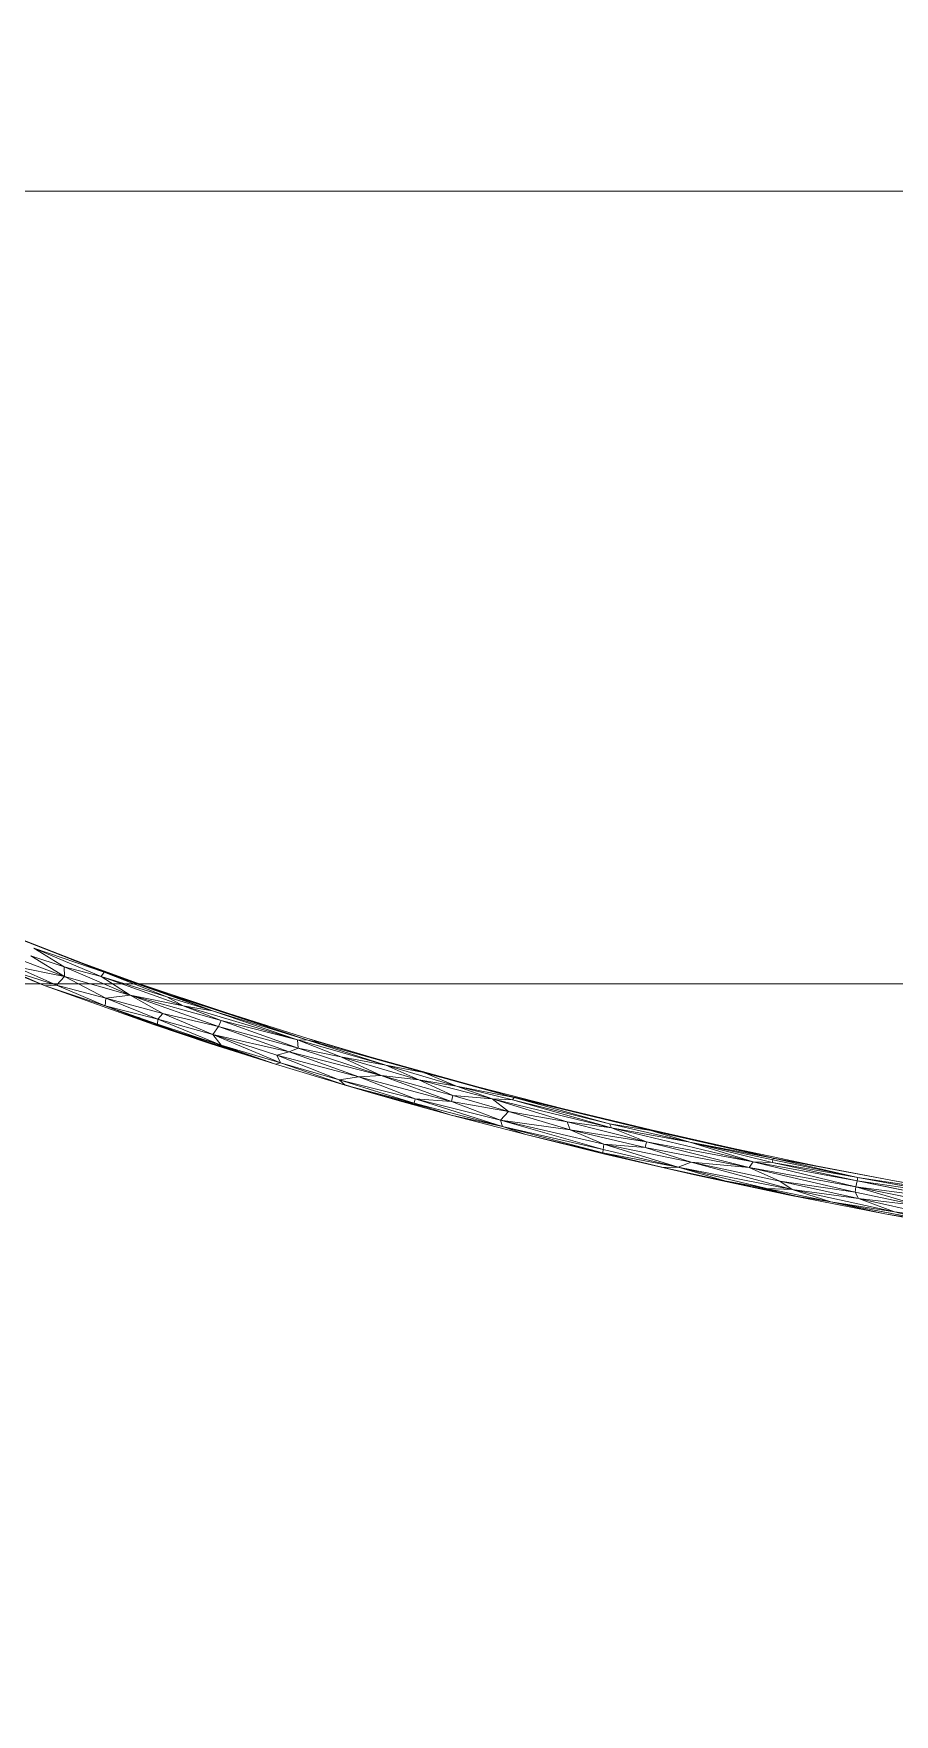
# Model space of a CAD drawing. Header units: inches. Extents: x -1767 to 184, y -1065 to 157.
# Drawn here: x -795.11 to -788.59, y -221.53 to -208.8 of the extents above; entities that cross this region are included whole.
import ezdxf

# ---------------------------------------------------------------- set-up
doc = ezdxf.new("R2010")
doc.units = ezdxf.units.IN
doc.header["$MEASUREMENT"] = 0
for name, color, linetype, lineweight in [('A-DETL-GENF', 92, 'Continuous', 9), ('E-LITE-EQPM', 33, 'Continuous', 9), ('G-IMPT', 8, 'Continuous', 9)]:
    doc.layers.add(name, color=color, linetype=linetype, lineweight=lineweight)

# ---------------------------------------------------------------- blocks, each defined once
blk = doc.blocks.new('flos_pendant16 - flos_pendant - 3D View - _3D__dwg_FLOS_AIM_Pendant_Lamps_dwg-2425-_3D_-V18-FIRST FLOOR')
at = {"layer": 'G-IMPT'}
for p, q in [((29.244, -8.278), (27.914, -7.907)), ((29.682, -8.592), (28.076, -8.069)), ((29.071, -8.295), (28.076, -8.069)), ((28.076, -8.069), (29.682, -8.592)), ((29.709, -8.803), (28.194, -8.344)), ((30.179, -8.581), (28.431, -8.066)), ((29.244, -8.278), (28.431, -8.066)), ((29.071, -8.295), (28.431, -8.066)), ((29.734, -8.71), (28.604, -8.358)), ((29.682, -8.592), (28.604, -8.358)), ((29.709, -8.803), (28.604, -8.358)), ((29.734, -8.71), (28.604, -8.358)), ((28.604, -8.358), (29.682, -8.592)), ((30.839, -8.864), (29.071, -8.295)), ((29.682, -8.592), (29.071, -8.295)), ((30.179, -8.581), (29.071, -8.295)), ((30.839, -8.864), (29.071, -8.295)), ((29.682, -8.592), (29.071, -8.295)), ((30.924, -8.776), (29.244, -8.278)), ((30.179, -8.581), (29.244, -8.278)), ((27.757, -8.49), (29.079, -8.861)), ((27.757, -8.49), (29.079, -8.861)), ((31.122, -9.447), (27.944, -8.534)), ((29.66, -8.965), (27.944, -8.534)), ((27.944, -8.534), (31.122, -9.447)), ((29.66, -8.965), (28.145, -8.534)), ((29.679, -8.905), (28.145, -8.534)), ((28.145, -8.534), (29.679, -8.905)), ((29.679, -8.905), (28.167, -8.449)), ((29.709, -8.803), (28.167, -8.449)), ((29.709, -8.803), (28.167, -8.449)), ((30.839, -8.864), (29.682, -8.592)), ((31.045, -9.031), (29.682, -8.592)), ((29.734, -8.71), (29.682, -8.592)), ((30.839, -8.864), (30.179, -8.581)), ((31.287, -8.922), (30.179, -8.581)), ((30.924, -8.776), (30.179, -8.581)), ((30.179, -8.581), (31.287, -8.922)), ((30.38, -9.243), (29.079, -8.861)), ((29.079, -8.861), (30.38, -9.243)), ((29.66, -8.965), (29.679, -8.905)), ((29.679, -8.905), (29.709, -8.803)), ((31.15, -9.375), (29.679, -8.905)), ((31.485, -9.416), (29.679, -8.905)), ((29.734, -8.71), (29.709, -8.803)), ((29.709, -8.803), (29.734, -8.71)), ((31.565, -9.323), (29.709, -8.803)), ((31.485, -9.416), (29.709, -8.803)), ((31.565, -9.323), (29.709, -8.803)), ((29.709, -8.803), (31.485, -9.416)), ((31.045, -9.031), (29.734, -8.71)), ((29.734, -8.71), (31.565, -9.323)), ((32.544, -9.287), (30.735, -8.721)), ((31.522, -8.988), (30.803, -8.744)), ((30.803, -8.744), (31.522, -8.988)), ((30.828, -8.751), (32.016, -9.129)), ((32.016, -9.129), (30.828, -8.751)), ((32.818, -9.449), (30.839, -8.864)), ((30.839, -8.864), (31.287, -8.922)), ((30.839, -8.864), (31.045, -9.031)), ((30.839, -8.864), (32.582, -9.518)), ((32.544, -9.287), (30.924, -8.776)), ((32.016, -9.128), (30.924, -8.776)), ((31.287, -8.922), (30.924, -8.776)), ((30.924, -8.776), (31.287, -8.922)), ((30.924, -8.776), (32.544, -9.287)), ((32.818, -9.449), (31.287, -8.922)), ((32.016, -9.128), (31.287, -8.922)), ((31.122, -9.447), (29.66, -8.965)), ((31.133, -9.419), (29.66, -8.965)), ((29.66, -8.965), (31.15, -9.375)), ((31.133, -9.419), (29.66, -8.965)), ((31.122, -9.447), (29.66, -8.965)), ((30.009, -9.127), (30.38, -9.243)), ((30.38, -9.243), (31.831, -9.694)), ((31.111, -9.444), (30.38, -9.243)), ((31.122, -9.447), (30.38, -9.243)), ((31.045, -9.031), (32.582, -9.518)), ((31.045, -9.031), (31.565, -9.323)), ((31.045, -9.031), (32.582, -9.518)), ((33.082, -9.471), (32.016, -9.128)), ((32.818, -9.449), (32.016, -9.128)), ((32.016, -9.128), (32.544, -9.287)), ((32.016, -9.128), (33.082, -9.471)), ((31.122, -9.447), (31.133, -9.419)), ((33.242, -10.145), (31.122, -9.447)), ((31.122, -9.447), (32.568, -9.876)), ((31.122, -9.447), (31.831, -9.694)), ((31.122, -9.448), (31.831, -9.694)), ((31.133, -9.419), (31.15, -9.375)), ((32.568, -9.876), (31.133, -9.419)), ((32.568, -9.876), (31.133, -9.419)), ((32.568, -9.876), (31.15, -9.375)), ((31.15, -9.375), (31.485, -9.416)), ((31.485, -9.416), (31.15, -9.375)), ((31.15, -9.375), (32.568, -9.876)), ((31.565, -9.323), (31.485, -9.416)), ((32.568, -9.876), (31.485, -9.416)), ((33.932, -10.26), (31.485, -9.416)), ((31.485, -9.416), (33.335, -9.955)), ((32.582, -9.518), (31.565, -9.323)), ((31.565, -9.323), (33.335, -9.955)), ((31.565, -9.323), (33.371, -9.854)), ((32.582, -9.518), (31.565, -9.323)), ((31.565, -9.323), (33.371, -9.854)), ((32.544, -9.287), (34.119, -9.812)), ((33.082, -9.471), (32.544, -9.287)), ((33.082, -9.472), (32.544, -9.287)), ((33.082, -9.471), (32.544, -9.287)), ((32.818, -9.449), (32.582, -9.518)), ((32.582, -9.518), (33.371, -9.854)), ((32.582, -9.518), (34.097, -9.983)), ((33.082, -9.471), (32.818, -9.449)), ((32.818, -9.449), (34.097, -9.983)), ((32.818, -9.449), (34.116, -9.892)), ((32.818, -9.449), (34.124, -9.832)), ((33.082, -9.471), (34.124, -9.832)), ((33.082, -9.471), (34.119, -9.812)), ((34.124, -9.832), (33.082, -9.471)), ((31.831, -9.694), (33.234, -10.156)), ((32.134, -9.78), (31.831, -9.694)), ((33.242, -10.145), (31.831, -9.694)), ((34.116, -9.892), (34.124, -9.832)), ((35.458, -10.285), (34.119, -9.812)), ((34.119, -9.812), (35.458, -10.285)), ((35.854, -10.467), (34.124, -9.832)), ((35.458, -10.285), (34.124, -9.832)), ((33.242, -10.145), (32.568, -9.876)), ((32.568, -9.876), (33.932, -10.26)), ((32.568, -9.876), (33.962, -10.335)), ((32.568, -9.876), (33.932, -10.26)), ((32.902, -10.033), (33.234, -10.156)), ((33.242, -10.145), (35.601, -10.961)), ((33.242, -10.145), (33.962, -10.335)), ((33.962, -10.335), (33.242, -10.145)), ((33.335, -9.955), (33.371, -9.854)), ((33.371, -9.854), (33.335, -9.955)), ((33.932, -10.26), (33.335, -9.955)), ((33.335, -9.955), (34.702, -10.442)), ((33.335, -9.955), (34.666, -10.296)), ((33.335, -9.955), (34.702, -10.442)), ((33.371, -9.854), (34.666, -10.296)), ((33.371, -9.854), (34.097, -9.983)), ((34.097, -9.983), (34.116, -9.892)), ((35.878, -10.585), (34.097, -9.983)), ((34.666, -10.296), (34.097, -9.983)), ((35.878, -10.585), (34.116, -9.892)), ((35.854, -10.467), (34.116, -9.892)), ((35.854, -10.467), (34.116, -9.892)), ((33.234, -10.156), (34.748, -10.676)), ((33.234, -10.156), (35.601, -10.961)), ((33.234, -10.156), (33.594, -10.267)), ((33.594, -10.267), (33.234, -10.156)), ((33.932, -10.26), (33.962, -10.335)), ((33.932, -10.26), (35.631, -10.923)), ((33.932, -10.26), (35.991, -10.975)), ((33.932, -10.26), (34.702, -10.442)), ((35.631, -10.923), (33.932, -10.26)), ((33.932, -10.26), (33.962, -10.335)), ((33.932, -10.26), (34.702, -10.442)), ((35.601, -10.961), (33.962, -10.335)), ((33.962, -10.335), (35.631, -10.923)), ((35.878, -10.585), (34.666, -10.296)), ((35.724, -10.722), (34.666, -10.296)), ((34.702, -10.442), (34.666, -10.296)), ((34.702, -10.442), (34.666, -10.296)), ((35.724, -10.722), (34.702, -10.442)), ((35.991, -10.975), (34.702, -10.442)), ((34.702, -10.442), (35.991, -10.975)), ((34.702, -10.442), (35.724, -10.722)), ((36.744, -10.755), (35.458, -10.285)), ((35.854, -10.467), (35.458, -10.285)), ((35.458, -10.285), (35.854, -10.467)), ((34.748, -10.676), (34.428, -10.556)), ((36.208, -11.203), (34.748, -10.676)), ((35.745, -11.016), (34.748, -10.676)), ((35.601, -10.961), (34.748, -10.676)), ((35.878, -10.585), (35.724, -10.722)), ((36.681, -11.099), (35.724, -10.722)), ((36.717, -10.997), (35.724, -10.722)), ((35.724, -10.722), (35.991, -10.975)), ((35.991, -10.975), (35.724, -10.722)), ((37.38, -11.027), (35.854, -10.467)), ((37.352, -11.102), (35.854, -10.467)), ((35.878, -10.585), (35.854, -10.467)), ((36.744, -10.755), (35.854, -10.467)), ((35.854, -10.467), (37.352, -11.102)), ((35.854, -10.467), (37.38, -11.027)), ((37.352, -11.102), (35.878, -10.585)), ((36.717, -10.997), (35.878, -10.585)), ((35.601, -10.961), (35.631, -10.923)), ((35.631, -10.923), (35.601, -10.961)), ((37.157, -11.555), (35.601, -10.961)), ((36.599, -11.261), (35.601, -10.961)), ((36.208, -11.203), (35.601, -10.961)), ((35.601, -10.961), (37.157, -11.555)), ((36.599, -11.261), (35.631, -10.923)), ((35.631, -10.923), (35.991, -10.975)), ((37.256, -11.437), (35.991, -10.975)), ((36.599, -11.261), (35.991, -10.975)), ((36.681, -11.099), (35.991, -10.975)), ((37.256, -11.437), (35.991, -10.975)), ((36.681, -11.099), (36.717, -10.997)), ((37.913, -11.572), (36.717, -10.997)), ((38.312, -11.591), (36.717, -10.997)), ((37.352, -11.102), (36.717, -10.997)), ((36.717, -10.997), (37.352, -11.102)), ((36.717, -10.997), (38.312, -11.591)), ((37.677, -11.113), (36.744, -10.755)), ((37.38, -11.027), (36.744, -10.755)), ((38.177, -11.311), (36.744, -10.755)), ((38.177, -11.311), (36.744, -10.755)), ((38.177, -11.311), (37.157, -10.932)), ((37.157, -10.932), (38.177, -11.311)), ((37.38, -11.027), (37.352, -11.102)), ((38.567, -11.465), (37.38, -11.027)), ((37.38, -11.027), (37.677, -11.113)), ((37.38, -11.027), (38.666, -11.572)), ((38.042, -11.907), (36.208, -11.203)), ((37.157, -11.555), (36.208, -11.203)), ((37.157, -11.552), (36.208, -11.203)), ((37.814, -11.748), (36.599, -11.261)), ((37.256, -11.437), (36.599, -11.261)), ((37.157, -11.555), (36.599, -11.261)), ((37.256, -11.437), (36.599, -11.261)), ((37.913, -11.572), (36.681, -11.099)), ((37.256, -11.437), (36.681, -11.099)), ((36.681, -11.099), (37.256, -11.437)), ((38.312, -11.591), (37.352, -11.102)), ((38.666, -11.572), (37.352, -11.102)), ((37.352, -11.102), (38.312, -11.591)), ((38.567, -11.465), (37.677, -11.113)), ((37.677, -11.113), (38.177, -11.311)), ((38.38, -11.396), (38.177, -11.311)), ((38.357, -11.387), (38.177, -11.311)), ((38.567, -11.469), (38.177, -11.311)), ((38.567, -11.465), (38.177, -11.311)), ((38.567, -11.469), (38.177, -11.311)), ((37.157, -11.555), (38.916, -12.256)), ((37.157, -11.555), (38.042, -11.907)), ((39.153, -12.325), (37.157, -11.555)), ((37.814, -11.748), (37.157, -11.555)), ((38.916, -12.256), (37.157, -11.555)), ((37.913, -11.572), (37.256, -11.437)), ((38.595, -11.97), (37.256, -11.437)), ((37.814, -11.748), (37.256, -11.437)), ((38.595, -11.97), (37.256, -11.437)), ((39.334, -12.201), (37.913, -11.572)), ((39.499, -12.149), (37.913, -11.572)), ((37.913, -11.572), (38.312, -11.591)), ((37.913, -11.572), (38.595, -11.97)), ((38.312, -11.591), (38.666, -11.572)), ((39.499, -12.149), (38.312, -11.591)), ((38.312, -11.591), (39.727, -12.108)), ((39.763, -11.954), (38.567, -11.465)), ((39.673, -11.97), (38.567, -11.465)), ((38.567, -11.465), (38.666, -11.572)), ((39.673, -11.97), (38.666, -11.572)), ((39.727, -12.108), (38.666, -11.572)), ((38.666, -11.572), (39.673, -11.97)), ((39.153, -12.325), (37.814, -11.748)), ((39.332, -12.347), (37.814, -11.748)), ((38.595, -11.97), (37.814, -11.748)), ((37.814, -11.748), (39.153, -12.325)), ((39.332, -12.347), (37.814, -11.748)), ((37.814, -11.748), (38.595, -11.97)), ((39.167, -12.358), (38.042, -11.907)), ((38.916, -12.256), (38.042, -11.907)), ((39.332, -12.347), (38.595, -11.97)), ((39.334, -12.201), (38.595, -11.97)), ((39.332, -12.347), (39.334, -12.201)), ((39.334, -12.201), (39.499, -12.149)), ((40.651, -12.817), (39.334, -12.201)), ((40.709, -12.718), (39.334, -12.201)), ((39.499, -12.149), (39.727, -12.108)), ((40.709, -12.718), (39.499, -12.149)), ((39.499, -12.149), (40.822, -12.584)), ((39.763, -11.954), (39.673, -11.97)), ((40.692, -12.383), (39.673, -11.97)), ((40.822, -12.584), (39.673, -11.97)), ((39.673, -11.97), (39.727, -12.108)), ((39.727, -12.108), (39.673, -11.97)), ((39.673, -11.97), (40.822, -12.584)), ((40.692, -12.383), (39.673, -11.97)), ((40.822, -12.584), (39.727, -12.108)), ((40.871, -12.421), (39.763, -11.954)), ((40.692, -12.383), (39.763, -11.954)), ((40.882, -12.443), (39.763, -11.954)), ((40.882, -12.443), (40.25, -12.179)), ((40.522, -12.935), (38.916, -12.256)), ((39.167, -12.358), (38.916, -12.256)), ((39.153, -12.325), (38.916, -12.256)), ((38.916, -12.256), (40.522, -12.935)), ((41.512, -13.356), (39.153, -12.325)), ((40.522, -12.935), (39.153, -12.325)), ((39.153, -12.325), (40.786, -13.004)), ((39.153, -12.325), (39.332, -12.347)), ((40.522, -12.935), (39.153, -12.325)), ((40.786, -13.004), (39.153, -12.325)), ((39.153, -12.325), (39.332, -12.347)), ((40.651, -12.817), (39.332, -12.347)), ((40.786, -13.004), (39.332, -12.347)), ((39.332, -12.347), (41.295, -13.139)), ((40.651, -12.817), (39.332, -12.347)), ((39.332, -12.347), (40.786, -13.004)), ((40.882, -12.443), (40.407, -12.251)), ((41.855, -12.859), (40.692, -12.383)), ((41.781, -12.859), (40.692, -12.383)), ((40.692, -12.383), (41.767, -12.949)), ((40.692, -12.383), (40.822, -12.584)), ((40.692, -12.383), (40.871, -12.421)), ((41.855, -12.859), (40.871, -12.421)), ((42.204, -13.036), (40.882, -12.443)), ((41.855, -12.859), (40.882, -12.443)), ((39.833, -12.623), (39.713, -12.575)), ((39.713, -12.575), (39.833, -12.623)), ((40.651, -12.817), (40.709, -12.718)), ((40.709, -12.718), (40.651, -12.817)), ((42.216, -13.417), (40.651, -12.817)), ((40.651, -12.817), (41.295, -13.139)), ((40.709, -12.718), (40.822, -12.584)), ((40.822, -12.584), (40.709, -12.718)), ((42.216, -13.417), (40.709, -12.718)), ((40.709, -12.718), (41.671, -13.04)), ((40.709, -12.718), (41.671, -13.04)), ((41.767, -12.949), (40.822, -12.584)), ((41.671, -13.04), (40.822, -12.584)), ((41.767, -12.949), (40.822, -12.584)), ((40.822, -12.584), (41.671, -13.04)), ((42.081, -13.628), (40.522, -12.935)), ((41.512, -13.356), (40.522, -12.935)), ((41.451, -13.329), (40.522, -12.935)), ((40.522, -12.935), (41.451, -13.329)), ((42.639, -13.87), (40.786, -13.004)), ((41.512, -13.356), (40.786, -13.004)), ((40.786, -13.004), (41.295, -13.139)), ((40.786, -13.004), (41.57, -13.331)), ((41.767, -12.949), (41.671, -13.04)), ((42.216, -13.417), (41.671, -13.04)), ((42.65, -13.408), (41.671, -13.04)), ((41.781, -12.859), (41.767, -12.949)), ((42.65, -13.408), (41.767, -12.949)), ((42.675, -13.276), (41.767, -12.949)), ((42.278, -13.074), (41.781, -12.858)), ((42.278, -13.074), (41.781, -12.858)), ((42.675, -13.276), (41.781, -12.859)), ((41.855, -12.859), (41.781, -12.859)), ((43.706, -13.727), (41.855, -12.859)), ((42.675, -13.276), (41.855, -12.859)), ((42.345, -13.108), (42.087, -13.001)), ((42.087, -13.001), (42.345, -13.108)), ((42.697, -13.796), (41.295, -13.139)), ((42.216, -13.417), (41.295, -13.139)), ((41.295, -13.139), (41.57, -13.331)), ((41.295, -13.139), (41.57, -13.331)), ((42.081, -13.628), (41.512, -13.356)), ((42.639, -13.87), (41.512, -13.356)), ((42.557, -13.84), (41.512, -13.357)), ((42.081, -13.628), (41.512, -13.357)), ((42.697, -13.796), (41.57, -13.331)), ((42.639, -13.87), (41.57, -13.331)), ((42.216, -13.417), (42.65, -13.408)), ((42.216, -13.417), (42.65, -13.408)), ((43.335, -14.03), (42.216, -13.417)), ((42.697, -13.796), (42.216, -13.417)), ((42.216, -13.417), (43.346, -13.859)), ((43.335, -14.03), (42.216, -13.417)), ((43.346, -13.859), (42.216, -13.417)), ((42.65, -13.408), (42.675, -13.276)), ((43.5, -13.719), (42.65, -13.408)), ((42.65, -13.408), (43.346, -13.859)), ((42.65, -13.408), (43.346, -13.859)), ((43.706, -13.727), (42.675, -13.276)), ((43.5, -13.719), (42.675, -13.276)), ((43.5, -13.719), (42.675, -13.276)), ((43.706, -13.727), (42.675, -13.276)), ((43.005, -14.065), (42.081, -13.628)), ((42.557, -13.84), (42.081, -13.628)), ((42.081, -13.628), (42.639, -13.87)), ((43.5, -13.719), (43.346, -13.859)), ((43.5, -13.719), (43.346, -13.859)), ((44.322, -14.074), (43.5, -13.719)), ((43.706, -13.727), (43.5, -13.719)), ((43.5, -13.719), (44.206, -14.123)), ((44.206, -14.123), (43.5, -13.719)), ((44.228, -14.002), (43.706, -13.727)), ((44.322, -14.074), (43.706, -13.727)), ((43.193, -14.151), (42.557, -13.84)), ((42.557, -13.84), (43.005, -14.065)), ((42.557, -13.84), (43.193, -14.151)), ((42.697, -13.796), (42.639, -13.87)), ((44.511, -14.819), (42.639, -13.87)), ((43.005, -14.065), (42.639, -13.87)), ((42.639, -13.87), (43.843, -14.412)), ((43.335, -14.03), (42.697, -13.796)), ((42.697, -13.796), (43.843, -14.412)), ((43.335, -14.03), (43.346, -13.859)), ((43.335, -14.03), (43.346, -13.859)), ((43.335, -14.03), (43.906, -14.285)), ((43.335, -14.03), (43.843, -14.412)), ((43.843, -14.412), (43.335, -14.03)), ((43.335, -14.03), (43.906, -14.285)), ((44.234, -14.299), (43.346, -13.859)), ((43.906, -14.285), (43.346, -13.859)), ((43.346, -13.859), (44.206, -14.123)), ((44.154, -14.648), (43.005, -14.065)), ((44.511, -14.819), (43.005, -14.065)), ((43.392, -14.252), (43.005, -14.065))]:
    blk.add_line(p, q, dxfattribs=at)
at = {"layer": 'G-IMPT', "flags": 128}
for points in [[(28.431, -8.066), (29.244, -8.278), (27.914, -7.907), (29.057, -8.229)], [(26.399, -8.102), (28.145, -8.534), (27.944, -8.534), (29.66, -8.965), (28.145, -8.534)], [(29.679, -8.905), (28.167, -8.449), (28.145, -8.534), (26.995, -8.185)], [(28.604, -8.358), (29.709, -8.803), (28.194, -8.344)], [(29.071, -8.295), (30.179, -8.581), (28.431, -8.066), (29.071, -8.295)], [(29.244, -8.278), (30.924, -8.776), (30.179, -8.581)], [(30.839, -8.864), (30.179, -8.581), (29.244, -8.278)], [(29.682, -8.592), (31.045, -9.031), (29.734, -8.71), (29.682, -8.592), (30.839, -8.864)], [(29.66, -8.965), (29.679, -8.905), (29.709, -8.803)], [(31.15, -9.375), (29.679, -8.905), (31.485, -9.416)], [(29.734, -8.71), (31.565, -9.323), (31.045, -9.031)], [(32.818, -9.449), (32.016, -9.128), (32.544, -9.287), (30.735, -8.721)], [(31.287, -8.922), (32.818, -9.449), (30.839, -8.864), (31.287, -8.922), (32.016, -9.128), (30.924, -8.776)], [(31.045, -9.031), (30.839, -8.864), (32.582, -9.518)], [(29.66, -8.965), (31.15, -9.375), (31.133, -9.419), (31.122, -9.447), (33.242, -10.145)], [(33.962, -10.335), (32.568, -9.876), (33.242, -10.145), (31.831, -9.694), (30.38, -9.243), (30.009, -9.127)], [(31.111, -9.444), (30.38, -9.243), (31.122, -9.447)], [(32.568, -9.876), (31.122, -9.447), (31.831, -9.694), (31.122, -9.448)], [(31.565, -9.323), (31.485, -9.416), (32.568, -9.876)], [(34.666, -10.296), (33.335, -9.955), (31.565, -9.323)], [(33.082, -9.472), (32.544, -9.287), (34.119, -9.812), (33.082, -9.471), (32.818, -9.449), (32.582, -9.518), (33.371, -9.854)], [(32.582, -9.518), (34.097, -9.983), (32.818, -9.449)], [(34.116, -9.892), (32.818, -9.449), (34.124, -9.832)], [(32.134, -9.78), (31.831, -9.694), (33.234, -10.156), (32.902, -10.033)], [(34.097, -9.983), (34.116, -9.892), (34.124, -9.832)], [(35.854, -10.467), (34.124, -9.832), (35.458, -10.285), (36.744, -10.755)], [(33.242, -10.145), (35.601, -10.961), (33.962, -10.335), (35.631, -10.923)], [(34.097, -9.983), (33.371, -9.854), (34.666, -10.296), (35.878, -10.585)], [(35.724, -10.722), (35.878, -10.585), (34.097, -9.983)], [(35.724, -10.722), (34.666, -10.296), (34.097, -9.983)], [(34.116, -9.892), (35.878, -10.585), (36.717, -10.997), (35.724, -10.722)], [(34.428, -10.556), (34.748, -10.676), (33.234, -10.156)], [(33.234, -10.156), (35.601, -10.961), (34.748, -10.676)], [(35.601, -10.961), (36.599, -11.261), (35.991, -10.975), (33.932, -10.26)], [(35.745, -11.016), (34.748, -10.676), (36.208, -11.203)], [(35.724, -10.722), (36.681, -11.099), (36.717, -10.997)], [(37.352, -11.102), (35.878, -10.585), (35.854, -10.467)], [(37.38, -11.027), (36.744, -10.755), (35.854, -10.467)], [(37.157, -11.552), (36.208, -11.203), (35.601, -10.961)], [(36.599, -11.261), (35.631, -10.923), (35.991, -10.975)], [(35.991, -10.975), (36.681, -11.099), (37.913, -11.572)], [(38.312, -11.591), (39.499, -12.149), (37.913, -11.572), (36.717, -10.997)], [(39.499, -12.149), (39.727, -12.108), (38.666, -11.572), (37.38, -11.027), (37.677, -11.113), (36.744, -10.755)], [(37.352, -11.102), (37.38, -11.027), (38.567, -11.465), (37.677, -11.113), (38.177, -11.311), (38.567, -11.465), (38.666, -11.572)], [(37.986, -11.886), (36.208, -11.203), (37.157, -11.555), (37.814, -11.748)], [(38.916, -12.256), (39.153, -12.325), (37.157, -11.555), (36.599, -11.261)], [(36.599, -11.261), (37.814, -11.748), (37.256, -11.437), (37.913, -11.572), (39.334, -12.201)], [(39.727, -12.108), (38.312, -11.591), (38.666, -11.572), (37.352, -11.102)], [(38.357, -11.387), (38.177, -11.311), (38.38, -11.396)], [(38.312, -11.591), (37.913, -11.572), (38.595, -11.97)], [(39.673, -11.97), (38.567, -11.465), (39.763, -11.954)], [(39.334, -12.201), (38.595, -11.97), (39.332, -12.347)], [(39.332, -12.347), (39.334, -12.201), (40.709, -12.718), (39.499, -12.149)], [(40.651, -12.817), (39.334, -12.201), (39.499, -12.149)], [(39.499, -12.149), (40.822, -12.584), (39.727, -12.108)], [(39.673, -11.97), (39.763, -11.954), (40.692, -12.383), (41.855, -12.859)], [(43.5, -13.719), (43.706, -13.727), (41.855, -12.859), (40.871, -12.421), (39.763, -11.954), (40.882, -12.443)], [(40.25, -12.179), (40.882, -12.443), (41.855, -12.859), (42.675, -13.276), (41.767, -12.949), (41.671, -13.04), (42.65, -13.408)], [(39.153, -12.325), (41.512, -13.356), (40.522, -12.935)], [(39.332, -12.347), (41.295, -13.139), (40.651, -12.817)], [(40.407, -12.251), (40.882, -12.443), (42.204, -13.036)], [(40.871, -12.421), (40.692, -12.383), (41.767, -12.949)], [(42.675, -13.276), (41.781, -12.859), (40.692, -12.383), (40.822, -12.584)], [(40.651, -12.817), (42.216, -13.417), (40.709, -12.718)], [(40.522, -12.935), (42.081, -13.628), (41.512, -13.357)], [(41.512, -13.356), (40.786, -13.004), (41.57, -13.331)], [(41.57, -13.331), (42.639, -13.87), (40.786, -13.004), (41.295, -13.139)], [(41.671, -13.04), (42.216, -13.417), (41.295, -13.139)], [(42.65, -13.408), (41.767, -12.949), (41.781, -12.859), (41.855, -12.859)], [(41.295, -13.139), (42.697, -13.796), (43.335, -14.03)], [(41.57, -13.331), (42.697, -13.796), (42.639, -13.87), (41.512, -13.356)], [(42.557, -13.84), (42.081, -13.628), (41.512, -13.356)], [(41.512, -13.357), (42.557, -13.84), (43.005, -14.065), (44.511, -14.819)], [(42.216, -13.417), (42.697, -13.796), (43.843, -14.412), (42.639, -13.87)], [(42.675, -13.276), (42.65, -13.408), (43.5, -13.719)], [(42.639, -13.87), (42.081, -13.628), (43.005, -14.065), (42.639, -13.87), (44.511, -14.819)], [(45.529, -14.78), (45.457, -14.662), (44.322, -14.074), (43.5, -13.719)], [(44.322, -14.074), (43.706, -13.727), (44.228, -14.002), (43.987, -13.886)], [(43.346, -13.859), (44.206, -14.123), (45.168, -14.673), (44.935, -14.439)], [(43.906, -14.285), (43.346, -13.859), (44.234, -14.299)], [(43.392, -14.252), (43.005, -14.065), (44.154, -14.648), (44.955, -15.086)]]:
    blk.add_lwpolyline(points, dxfattribs=at)
blk.add_lwpolyline([(33.932, -10.26), (33.335, -9.955), (31.485, -9.416)], close=True, dxfattribs=at)
blk = doc.blocks.new('flos_pendant16 - flos_pendant - 3D View - _3D__dwg-V19-FIRST FLOOR')
at = {"xscale": 0.426201584994806, "yscale": 0.426201584994806, "zscale": 0.426201584994806}
blk.add_blockref('flos_pendant16 - flos_pendant - 3D View - _3D__dwg_FLOS_AIM_Pendant_Lamps_dwg-2425-_3D_-V18-FIRST FLOOR', (0.705, -0.376), dxfattribs=at)
blk = doc.blocks.new('flos_pendant16 - flos_pendant16 2-V20-FIRST FLOOR')
blk.add_blockref('flos_pendant16 - flos_pendant - 3D View - _3D__dwg-V19-FIRST FLOOR', (0, 0))

msp = doc.modelspace()

# ---------------------------------------------------------------- hatches: boundary and pattern name
at = {"layer": 'A-DETL-GENF'}
h = msp.add_hatch(dxfattribs=at)
h.set_pattern_fill('FP1_12', style=0, pattern_type=2)
h.set_pattern_definition([(0, (0, 0), (0, 6), [])])
h.paths.add_polyline_path([(-850.187, -314.948), (-830.063, -314.948), (-830.063, -299.793), (-556.779, -299.793), (-556.779, -106.837), (-967.915, -51.624), (-967.915, -314.948), (-962.365, -314.948), (-962.365, -308.8), (-932.365, -308.8), (-932.365, -314.948), (-853.937, -314.948)], flags=0)
h.paths.add_polyline_path([(-751.704, -218.257), (-751.704, -218.257), (-751.652, -218.25)], flags=0)
h.paths.add_polyline_path([(-801.072, -213.424), (-801.072, -213.424), (-801.01, -213.424)], flags=0)

# ---------------------------------------------------------------- block references
at = {"layer": 'E-LITE-EQPM', "rotation": 185.4644837373745}
msp.add_blockref('flos_pendant16 - flos_pendant16 2-V20-FIRST FLOOR', (-775.181, -220.37), dxfattribs=at)

doc.saveas('drawing.dxf')
